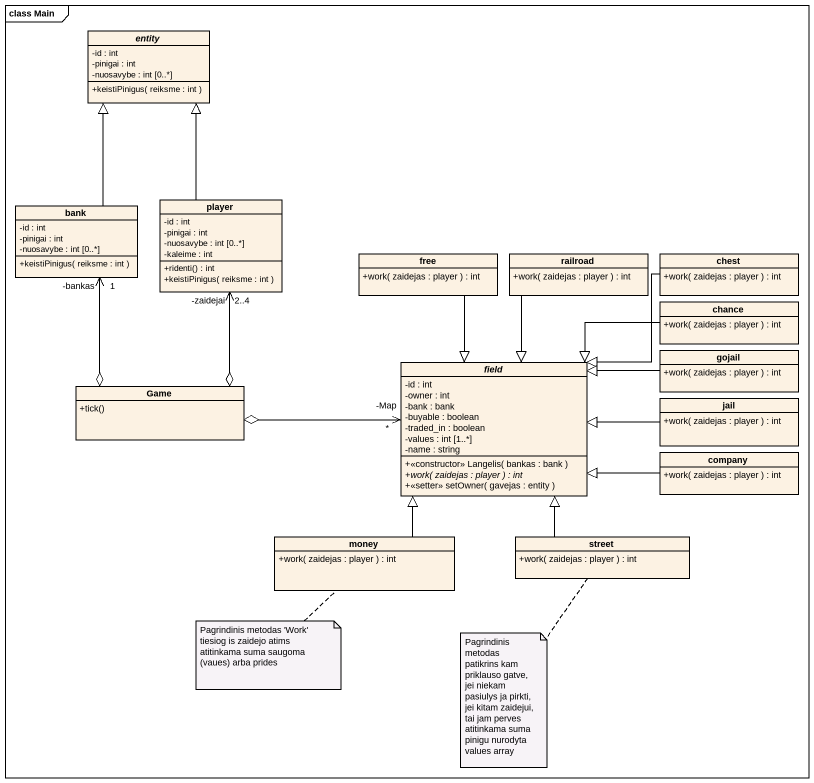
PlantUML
@startuml
mainframe class Main
hide circle
hide empty members
skinparam classAttributeIconSize 0
abstract class "entity" as entity_ {
  -id : int
  -pinigai : int
  -nuosavybe : int [0..*]
  +keistiPinigus( reiksme : int )
}
class player {
  -id : int
  -pinigai : int
  -nuosavybe : int [0..*]
  -kaleime : int
  +ridenti() : int
  +keistiPinigus( reiksme : int )
}
class bank {
  -id : int
  -pinigai : int
  -nuosavybe : int [0..*]
  +keistiPinigus( reiksme : int )
}
class free {
  +work( zaidejas : player ) : int
}
class railroad {
  +work( zaidejas : player ) : int
}
class chest {
  +work( zaidejas : player ) : int
}
class chance {
  +work( zaidejas : player ) : int
}
class gojail {
  +work( zaidejas : player ) : int
}
class Game {
  +tick()
}
abstract class field {
  -id : int
  -owner : int
  -bank : bank
  -buyable : boolean
  -traded_in : boolean
  -values : int [1..*]
  -name : string
  +<<constructor>> Langelis( bankas : bank )
  {abstract} +work( zaidejas : player ) : int
  +<<setter>> setOwner( gavejas : entity )
}
class jail {
  +work( zaidejas : player ) : int
}
class company {
  +work( zaidejas : player ) : int
}
class money {
  +work( zaidejas : player ) : int
}
class street {
  +work( zaidejas : player ) : int
}
player -up-|> entity_
bank -up-|> entity_
free --|> field
railroad --|> field
chest --|> field
chance -left-|> field
gojail -left-|> field
Game o-up-> "-zaidejai\n2..4" player
Game o-up-> "-bankas\n1" bank
Game o-right-> "-Map\n*" field
jail -left-|> field
company -left-|> field
money -up-|> field
street -up-|> field
note bottom of money : Pagrindinis metodas 'Work' tiesiog is zaidejo atims atitinkama suma saugoma (vaues) arba prides
note bottom of street : Pagrindinis metodas patikrins kam priklauso gatve, jei niekam pasiulys ja pirkti, jei kitam zaidejui, tai jam perves atitinkama suma pinigu nurodyta values array
@enduml
